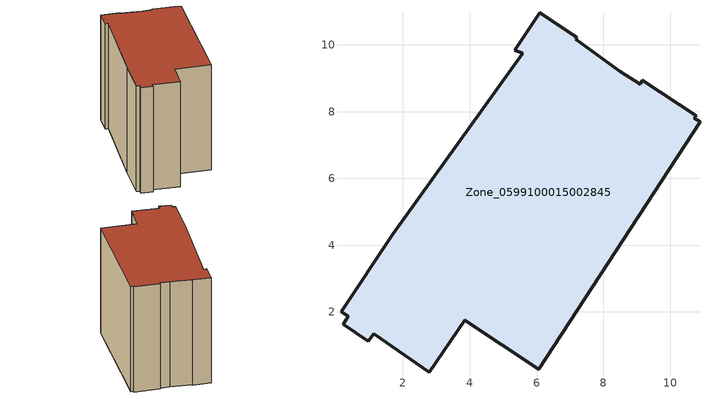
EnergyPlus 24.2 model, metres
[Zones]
Zone_0599100015002845
 floor ground (C_G): 1.69,4.32 5.59,9.75 5.34,9.84 6.09,10.96 7.21,10.22 7.18,10.17 8.49,9.21 9.1,8.83 9.17,8.94 10.78,7.88 10.73,7.8 10.9,7.69 6.07,0.29 3.85,1.75 2.78,0.2 1.12,1.35 0.96,1.12 0.2,1.63 0.37,1.87 0.16,2.01 z0.76
 wall outside (C_F): 3.85,1.75 6.07,0.29 10.9,7.69 10.73,7.8 10.78,7.88 9.17,8.94 9.1,8.83 8.49,9.21 7.18,10.17 7.21,10.22 6.09,10.96 5.34,9.84 5.59,9.75 1.69,4.32 0.16,2.01 0.37,1.87 0.2,1.63 0.96,1.12 1.12,1.35 2.78,0.2 3.85,1.75 z0.76:9.23
 roof outside (C_R): 5.59,9.75 1.69,4.32 0.16,2.01 0.37,1.87 0.2,1.63 0.96,1.12 1.12,1.35 2.78,0.2 3.85,1.75 6.07,0.29 10.9,7.69 10.73,7.8 10.78,7.88 9.17,8.94 9.1,8.83 8.49,9.21 7.18,10.17 7.21,10.22 6.09,10.96 5.34,9.84 z9.23
[BUILDING]
Pand.0599100015002845: North Axis=0; Terrain=City; Loads Convergence Tolerance Value=0.04; Temperature Convergence Tolerance Value=0.4; Solar Distribution=FullExterior; Maximum Number of Warmup Days=25; Minimum Number of Warmup Days=1
[Site:Location]
Rotterdam.The.Hague.AP_ZH_NLD Design_Conditions: Latitude=51.96; Longitude=4.45; Time Zone=1; Elevation=-4.5
[SITE:GROUNDTEMPERATURE:BUILDINGSURFACE]
18, 18, 18, 18, 18, 18, 18, 18, 18, 18, 18, 18
[MATERIAL] Thermal Absorptance=0.9; Solar Absorptance=0.7; Visible Absorptance=0.7
Name | Roughness | Thickness | Conductivity | Density | Specific Heat
G.TC.1965-1974 | MediumSmooth | 0.15 | 0.882353 | 540 | 1210
F.TC.1965-1974 | Rough | 0.3 | 0.697674 | 1920 | 840
R.TC.1965-1974 | MediumRough | 0.2 | 0.232558 | 1500 | 1000
[CONSTRUCTION]
C_G: G.TC.1965-1974
C_F: F.TC.1965-1974
C_R: R.TC.1965-1974
[ZONE]
Zone_0599100015002845: Type=1; Multiplier=1; Ceiling Height=Autocalculate; Volume=Autocalculate; Floor Area=autocalculate; Part of Total Floor Area=Yes
[ZONEINFILTRATION:DESIGNFLOWRATE]
Infil_Zone_0599100015002845: Zone or ZoneList or Space or SpaceList=Zone_0599100015002845; Schedule=AlwaysOn; Design Flow Rate Calculation Method=Flow/Area; Flow Rate per Floor Area=0.003; Constant Term Coefficient=1; Temperature Term Coefficient=0; Velocity Term Coefficient=0; Velocity Squared Term Coefficient=0
[HVACTEMPLATE:ZONE:IDEALLOADSAIRSYSTEM]
Zone_0599100015002845: Maximum Heating Supply Air Temperature=50; Minimum Cooling Supply Air Temperature=13; Maximum Heating Supply Air Humidity Ratio=0.0156; Minimum Cooling Supply Air Humidity Ratio=0.0077; Heating Limit=NoLimit; Cooling Limit=NoLimit; Dehumidification Control Type=ConstantSensibleHeatRatio; Cooling Sensible Heat Ratio=0.7; Dehumidification Setpoint=60; Humidification Control Type=None; Humidification Setpoint=30; Outdoor Air Method=None; Outdoor Air Flow Rate per Person=0.00944; Outdoor Air Flow Rate per Zone Floor Area=0; Outdoor Air Flow Rate per Zone=0; Demand Controlled Ventilation Type=None; Outdoor Air Economizer Type=NoEconomizer; Heat Recovery Type=None; Sensible Heat Recovery Effectiveness=0.7; Latent Heat Recovery Effectiveness=0.65
[ZONECONTROL:THERMOSTAT]
ThermostatControl_Zone_0599100015002845: Zone or ZoneList=Zone_0599100015002845; Control Type Schedule=DualSetpointControlType; Control 1=Thermostat_Zone_0599100015002845; Temperature Difference Between Cutout And Setpoint=0
[THERMOSTATSETPOINT:DUALSETPOINT]
Thermostat_Zone_0599100015002845: Heating Setpoint Temperature Schedule=HeatingSetpoint_Zone_0599100015002845; Cooling Setpoint Temperature Schedule=CoolingSetpoint_Zone_0599100015002845
[SCHEDULE:COMPACT]
HeatingSetpoint_Zone_0599100015002845: Through: 12/31, For: AllDays, Until: 24:00, 21
CoolingSetpoint_Zone_0599100015002845: Through: 12/31, For: AllDays, Until: 24:00, 24
DualSetpointControlType: Through: 12/31, For: AllDays, Until: 24:00, 4
AlwaysOn: Through: 12/31, For: AllDays, Until: 24:00, 1
